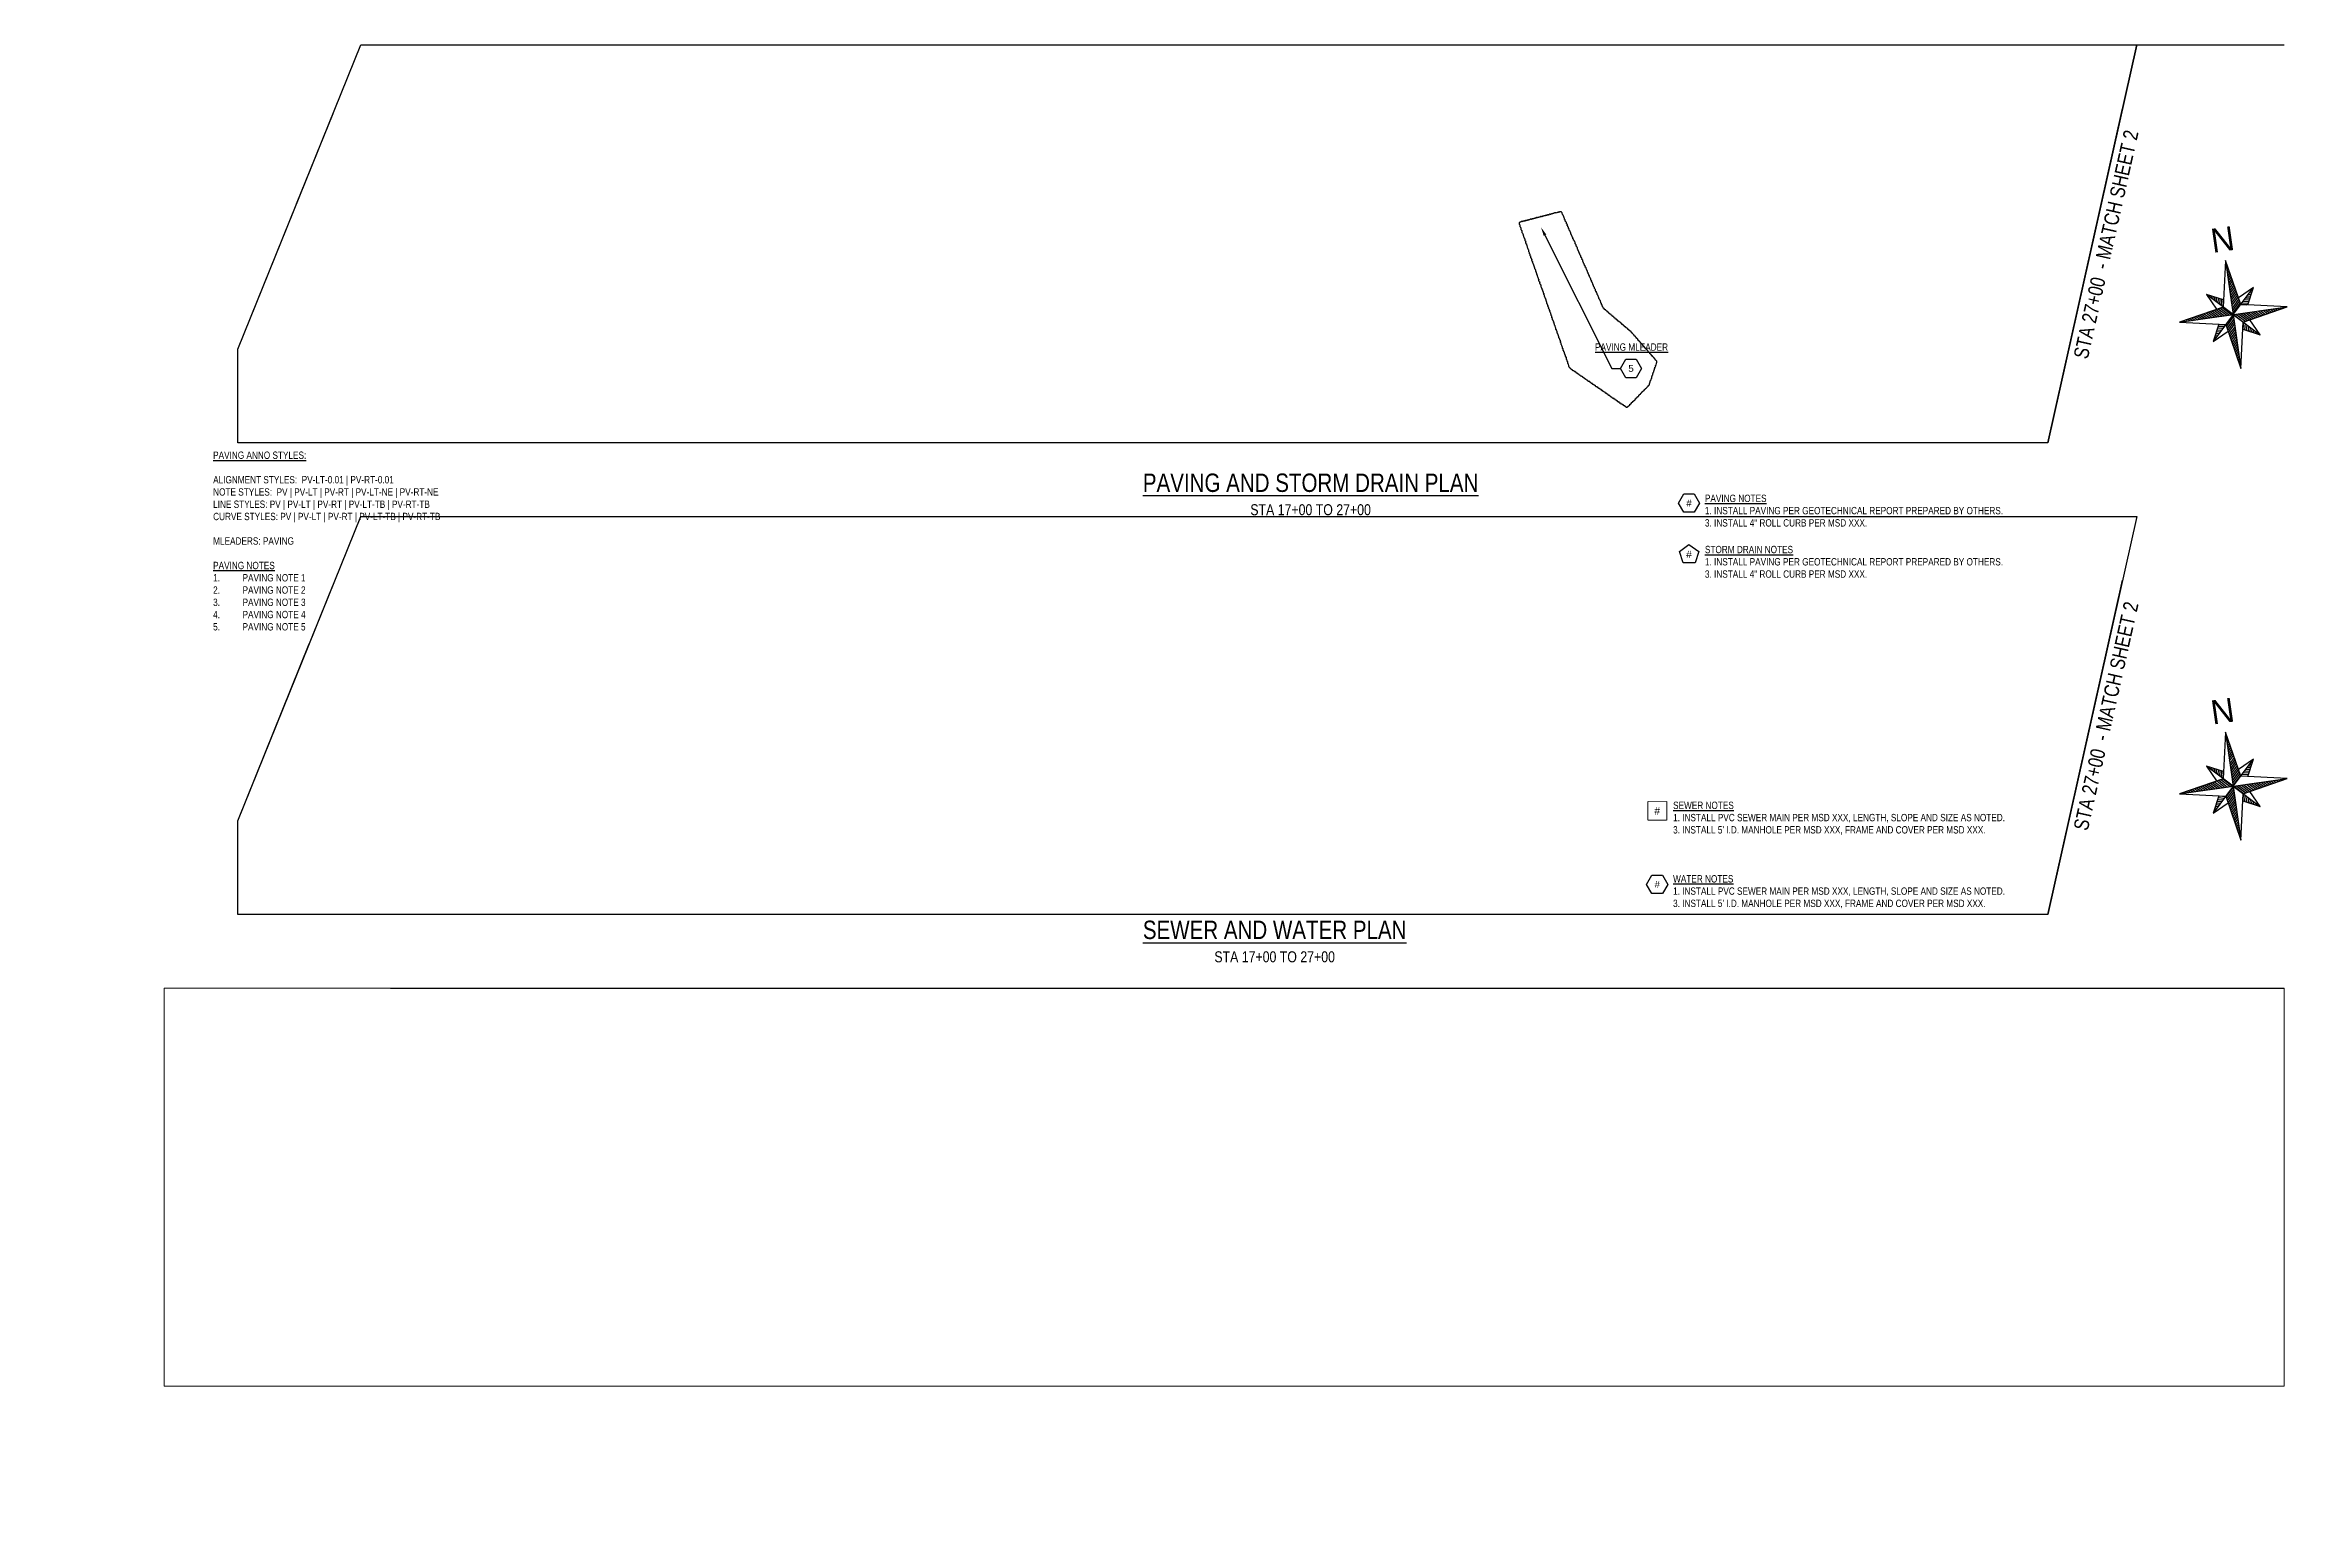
# Paper-space layout '2 PLAN 1 PRO' of a CAD drawing. Header units: feet. Extents: x 0 to 30.5, y 0 to 20.1.
# The model-space entities are those that its viewports show. They can reach past a viewport. Long polylines and large blocks are cut down to what shows.
import ezdxf
from ezdxf import colors
from ezdxf.entities.mleader import LeaderData, LeaderLine
from ezdxf.enums import TextEntityAlignment as Align
from ezdxf.math import Vec2, Vec3

# ---------------------------------------------------------------- set-up
doc = ezdxf.new("R2010")
doc.units = ezdxf.units.FT
doc.header["$MEASUREMENT"] = 0
doc.set_wipeout_variables(frame=1)
doc.layers.get('0').update_dxf_attribs({"color": 30})
for name, color, linetype in [('C-DIMS', 2, 'Continuous'), ('C-MATCHLINE', 251, 'Continuous'), ('C-SHEET', 7, 'Continuous'), ('NARROW', 55, 'Continuous'), ('PV-ANNO', 31, 'Continuous'), ('STM-ANNO', 231, 'Continuous'), ('SWR-ANNO', 91, 'Continuous'), ('W-ANNO', 131, 'Continuous')]:
    doc.layers.add(name, color=color, linetype=linetype)
doc.layers.add('VP', color=7, linetype='Continuous', plot=False)
doc.styles.add('ARIAL', font='arial.ttf')
doc.styles.add('North Arrow Text', font='GLECB.TTF')
doc.styles.get("Standard").update_dxf_attribs({"font": 'SIMPLEX.SHX'})
doc.styles.add('THIN', font='arial.ttf', dxfattribs={"width": 0.8, "height": 1.2})

# ---------------------------------------------------------------- blocks, each defined once
blk = doc.blocks.new('*U111')
at = {"linetype": 'ByBlock', "lineweight": -2}
h = blk.add_hatch(dxfattribs=at)
h.set_pattern_fill('ANSI31', color=0, scale=0.191668, angle=8.143, style=0)
h.set_pattern_definition([(53.143, (-0.86318, -1.199646), (-0.01917, 0.01437074), [])])
h.paths.add_polyline_path([(0, 0), (0.102, 0.136), (-0.105, 0.733)])
h = blk.add_hatch(dxfattribs=at)
h.set_pattern_fill('ANSI31', color=0, scale=0.191668, angle=131.143, style=0)
h.set_pattern_definition([(176.143, (-0.86318, -1.199646), (-0.0016116, -0.0239042), [])])
h.paths.add_polyline_path([(0.102, 0.136), (0.198, 0.132), (0.274, 0.366)])
h = blk.add_hatch(dxfattribs=at)
h.set_pattern_fill('ANSI31', color=0, scale=0.191668, angle=98.143, style=0)
h.set_pattern_definition([(143.143, (1.199646, -0.86318), (-0.01437074, -0.01917), [])])
h.paths.add_polyline_path([(-0.733, -0.105), (0, 0), (-0.136, 0.102)])
h = blk.add_hatch(dxfattribs=at)
h.set_pattern_fill('ANSI31', color=0, scale=0.191668, angle=221.143, style=0)
h.set_pattern_definition([(266.143, (1.199646, -0.86318), (0.0239042, -0.0016116), [])])
h.paths.add_polyline_path([(-0.366, 0.274), (-0.136, 0.102), (-0.132, 0.198)])
h = blk.add_hatch(dxfattribs=at)
h.set_pattern_fill('ANSI31', color=0, scale=0.191668, angle=-81.857, style=0)
h.set_pattern_definition([(323.143, (-1.199646, 0.86318), (0.01437074, 0.01917), [])])
h.paths.add_polyline_path([(0.733, 0.105), (0, 0), (0.136, -0.102)])
h = blk.add_hatch(dxfattribs=at)
h.set_pattern_fill('ANSI31', color=0, scale=0.191668, angle=311.143, style=0)
h.set_pattern_definition([(356.143, (0.86318, 1.199646), (0.0016116, 0.0239042), [])])
h.paths.add_polyline_path([(-0.274, -0.366), (-0.102, -0.136), (-0.198, -0.132)])
h = blk.add_hatch(dxfattribs=at)
h.set_pattern_fill('ANSI31', color=0, scale=0.191668, angle=188.143, style=0)
h.set_pattern_definition([(233.143, (0.86318, 1.199646), (0.01917, -0.01437074), [])])
h.paths.add_polyline_path([(0.105, -0.733), (0, 0), (-0.102, -0.136)])
h = blk.add_hatch(dxfattribs=at)
h.set_pattern_fill('ANSI31', color=0, scale=0.191668, angle=41.143, style=0)
h.set_pattern_definition([(86.143, (-1.199646, 0.86318), (-0.0239042, 0.0016116), [])])
h.paths.add_polyline_path([(0.366, -0.274), (0.136, -0.102), (0.132, -0.198)])
at = {"color": 0, "linetype": 'ByBlock', "lineweight": -2}
blk.add_lwpolyline([(0.136, -0.102), (0.733, 0.105), (0.102, 0.136), (-0.105, 0.733), (-0.136, 0.102), (-0.733, -0.105), (-0.102, -0.136), (0.105, -0.733)], close=True, dxfattribs=at)
for points in [[(-0.105, 0.733), (0.105, -0.733)], [(0, 0), (0.274, 0.366)], [(0.198, 0.132), (0.274, 0.366), (0.071, 0.227)], [(-0.733, -0.105), (0.733, 0.105)], [(0, 0), (-0.366, 0.274)], [(-0.132, 0.198), (-0.366, 0.274), (-0.227, 0.071)], [(0, 0), (-0.274, -0.366)], [(0, 0), (0.366, -0.274)], [(-0.198, -0.132), (-0.274, -0.366), (-0.071, -0.227)], [(0.132, -0.198), (0.366, -0.274), (0.227, -0.071)]]:
    blk.add_lwpolyline(points, dxfattribs=at)
at = {"color": 252, "linetype": 'ByBlock', "lineweight": -2, "insert": (-0.146, 1.022), "char_height": 0.327, "attachment_point": 5, "rotation": 8.143, "style": 'North Arrow Text'}
blk.add_mtext('N', dxfattribs=at)
blk = doc.blocks.new('_TagHexagon')
at = {"color": 0, "linetype": 'ByBlock', "transparency": 16777216}
blk.add_lwpolyline([(-0.144, 0), (-0.072, 0.125), (0.072, 0.125), (0.144, 0), (0.072, -0.125), (-0.072, -0.125)], close=True, dxfattribs=at)
at = {"layer": 'C-DIMS', "color": 0, "transparency": 16777216, "style": 'ARIAL'}
blk.add_attdef('TAGNUMBER', text='', height=0.0938, dxfattribs=at).set_placement((0, 0), align=Align.MIDDLE)
blk = doc.blocks.new('KN-SQ')
at = {"transparency": 16777216}
blk.add_lwpolyline([(-1, -1), (-1, -0.75), (-0.75, -0.75), (-0.75, -1)], close=True, dxfattribs=at)
at = {"transparency": 16777216, "style": 'ARIAL'}
blk.add_attdef('KN', text='', height=0.1, dxfattribs=at).set_placement((-0.875, -0.875), align=Align.MIDDLE_CENTER)
at = {"transparency": 16777216}
blk.add_wipeout([(-0.9975, -0.9975), (-0.9975, -0.7525), (-0.7525, -0.7525), (-0.7525, -0.9975)], dxfattribs=at)
blk = doc.blocks.new('KN-PENT')
at = {"transparency": 16777216}
for p, q in [((-0.7, -0.791), (-0.569, -0.695)), ((-0.65, -0.945), (-0.7, -0.791)), ((-0.569, -0.695), (-0.437, -0.791)), ((-0.437, -0.791), (-0.487, -0.945)), ((-0.487, -0.945), (-0.65, -0.945))]:
    blk.add_line(p, q, dxfattribs=at)
at = {"transparency": 16777216, "style": 'ARIAL'}
blk.add_attdef('KN', text='', height=0.1, dxfattribs=at).set_placement((-0.569, -0.831), align=Align.MIDDLE_CENTER)

msp = doc.modelspace()

# ---------------------------------------------------------------- linework, layer by layer
at = {"layer": 'C-MATCHLINE'}
for p, q in [((587237.1, 1030628.5), (587292.4, 1030723.6)), ((588217.5, 1030485.5), (588256.5, 1030588.3))]:
    msp.add_line(p, q, dxfattribs=at)
at = {"layer": 'PV-ANNO', "flags": 128}
msp.add_lwpolyline([(587986.1, 1030487.9, 0.520567), (587985.8, 1030488.4, 0.520567), (587985.5, 1030488.8, 0.520567), (587985.2, 1030489.3, 0.520567), (587984.7, 1030490.1, 0.520567), (587984.4, 1030490.6, 0.520567), (587983.9, 1030491.3, 0.520567), (587983.6, 1030491.8, 0.520567), (587983.2, 1030492.4, 0.520567), (587983, 1030492.7, 0.520567), (587982.6, 1030493.4, 0.520567), (587982.3, 1030493.7, 0.520567), (587982, 1030494.3, 0.520567), (587981.5, 1030495, 0.520567), (587981, 1030495.7, 0.520567), (587980.7, 1030496.2, 0.520567), (587980.5, 1030496.6, 0.520567), (587980, 1030497.3, 0.520567), (587979.7, 1030497.8, 0.520567), (587979.1, 1030498.7, 0.520567), (587978.8, 1030499.1, 0.520567), (587978.3, 1030499.9, 0.520567), (587977.9, 1030500.5, 0.520567), (587977.6, 1030501, 0.520567), (587977, 1030501.9, 0.520567), (587976.6, 1030502.6, 0.520567), (587976, 1030503.4, 0.520567), (587975.7, 1030504, 0.520567), (587975.1, 1030504.7, 0.520567), (587974.7, 1030505.4, 0.520567), (587974.2, 1030506.2, 0.520567), (587973.8, 1030506.6, 0.520567), (587973.4, 1030507.1, 0.520567), (587973, 1030507.5, 0.520567), (587972.3, 1030508.3, 0.520567), (587972, 1030508.6, 0.520567), (587971.5, 1030509.2, 0.520567), (587970.9, 1030509.8, 0.520567), (587970.2, 1030510.6, 0.520567), (587969.7, 1030511.3, 0.520567), (587969, 1030512, 0.520567), (587968.3, 1030512.7, 0.520567), (587967.8, 1030513.3, 0.520567), (587967.2, 1030514, 0.520567), (587966.7, 1030514.5, 0.520567), (587966.3, 1030515, 0.520567), (587965.7, 1030515.7, 0.520567), (587965.2, 1030516.3, 0.520567), (587964.5, 1030517, 0.520567), (587964, 1030517.6, 0.520567), (587963.4, 1030518.3, 0.520567), (587962.7, 1030519.1, 0.520567), (587962, 1030519.9, 0.520567), (587961.4, 1030520.6, 0.520567), (587961.1, 1030521.4, 0.520567), (587960.9, 1030522.1, 0.520567), (587960.7, 1030522.9, 0.520567), (587960.4, 1030523.8, 0.520567), (587960.3, 1030524.5, 0.520567), (587959.9, 1030525.6, 0.520567), (587959.7, 1030526.4, 0.520567), (587959.4, 1030527.5, 0.520567), (587959.1, 1030528.6, 0.520567), (587958.9, 1030529.6, 0.520567), (587958.6, 1030530.5, 0.520567), (587958.5, 1030530.9, 0.520567), (587958.3, 1030531.8, 0.520567), (587958.1, 1030532.2, 0.520567), (587957.9, 1030533.1, 0.520567), (587957.8, 1030533.5, 0.520567), (587957.5, 1030534.4, 0.520567), (587957.4, 1030535, 0.520567), (587957.1, 1030535.9, 0.520567), (587956.8, 1030537, 0.520567), (587956.5, 1030538, 0.520567), (587956.4, 1030538.7, 0.520567), (587956.1, 1030539.6, 0.520567), (587955.8, 1030540.6, 0.520567), (587955.6, 1030541.5, 0.520567), (587955.3, 1030542.5, 0.520567), (587955.1, 1030543.3, 0.520567), (587954.8, 1030544.3, 0.520567), (587954.5, 1030545.4, 0.520567), (587954.4, 1030546, 0.520567), (587954.2, 1030546.6, 0.520567), (587954.1, 1030547.1, 0.520567), (587953.9, 1030547.7, 0.520567), (587953.6, 1030548.7, 0.520567), (587953.4, 1030549.7, 0.520567), (587953.2, 1030550.2, 0.520567), (587953, 1030551.1, 0.520567), (587952.8, 1030551.7, 0.520567), (587952.6, 1030552.4, 0.520567), (587952.5, 1030553, 0.520567), (587952.3, 1030553.6, 0.520567), (587952.1, 1030554.3, 0.520567), (587952, 1030554.8, 0.520567), (587951.7, 1030555.9, 0.520567), (587951.5, 1030556.6, 0.520567), (587951.2, 1030557.6, 0.520567), (587951.1, 1030558, 0.520567), (587950.8, 1030559.2, 0.520567), (587950.6, 1030559.8, 0.520567), (587950.3, 1030560.6, 0.520567), (587950.1, 1030561.5, 0.520567), (587949.9, 1030562.1, 0.520567), (587949.7, 1030562.9, 0.520567), (587949.6, 1030563.5, 0.520567), (587949.3, 1030564.4, 0.520567), (587949, 1030565.4, 0.520567), (587948.8, 1030566.4, 0.520567), (587948.5, 1030567.4, 0.520567), (587948.3, 1030568, 0.520567), (587948, 1030569.2, 0.520567), (587947.7, 1030570.3, 0.520567), (587947.5, 1030570.9, 0.520567), (587947.3, 1030571.7, 0.520567), (587947, 1030572.8, 0.520567), (587946.8, 1030573.8, 0.520567), (587946.6, 1030574.5, 0.520567), (587946.4, 1030574.9, 0.520567), (587946.2, 1030575.8, 0.520567), (587945.8, 1030576, 0.520567), (587945.3, 1030575.9, 0.520567), (587944.5, 1030575.8, 0.520567), (587943.7, 1030575.7, 0.520567), (587942.9, 1030575.7, 0.520567), (587942, 1030575.6, 0.520567), (587941.4, 1030575.5, 0.520567), (587940.6, 1030575.4, 0.520567), (587940.2, 1030575.3, 0.520567), (587939.2, 1030575.2, 0.520567), (587938.8, 1030575.2, 0.520567), (587938.1, 1030575.1, 0.520567), (587937.2, 1030575, 0.520567), (587936.8, 1030575, 0.520567), (587936.3, 1030574.9, 0.520567), (587935.6, 1030574.8, 0.520567), (587935.1, 1030574.8, 0.520567), (587934.3, 1030574.7, 0.520567), (587933.5, 1030574.6, 0.520567), (587932.9, 1030574.5, 0.520567), (587931.8, 1030574.4, 0.520567), (587931.3, 1030574.3, 0.520567), (587930.8, 1030574.3, 0.520567), (587930.3, 1030574.2, 0.520567), (587929.4, 1030574.1, 0.520567), (587928.4, 1030574, 0.520567), (587927.6, 1030573.9, 0.520567), (587926.9, 1030573.8, 0.520567), (587926, 1030573.7, 0.520567), (587925.4, 1030573.7, 0.520567), (587924.6, 1030573.6, 0.520567), (587923.6, 1030573.5, 0.520567), (587923, 1030573.4, 0.520567), (587922.7, 1030572.9, 0.520567), (587922.9, 1030572.2, 0.520567), (587922.9, 1030571.8, 0.520567), (587923.2, 1030570.7, 0.520567), (587923.3, 1030570.1, 0.520567), (587923.5, 1030569, 0.520567), (587923.6, 1030568.5, 0.520567), (587923.8, 1030567.4, 0.520567), (587923.9, 1030567, 0.520567), (587924, 1030566.5, 0.520567), (587924.1, 1030565.8, 0.520567), (587924.2, 1030565.3, 0.520567), (587924.4, 1030564.5, 0.520567), (587924.5, 1030563.9, 0.520567), (587924.7, 1030563, 0.520567), (587924.8, 1030562.4, 0.520567), (587925, 1030561.3, 0.520567), (587925.1, 1030560.6, 0.520567), (587925.3, 1030560, 0.520567), (587925.4, 1030559.2, 0.520567), (587925.6, 1030558.3, 0.520567), (587925.7, 1030557.8, 0.520567), (587925.9, 1030556.7, 0.520567), (587926.1, 1030555.6, 0.520567), (587926.3, 1030554.5, 0.520567), (587926.5, 1030553.4, 0.520567), (587926.7, 1030552.7, 0.520567), (587926.9, 1030551.6, 0.520567), (587927.1, 1030550.6, 0.520567), (587927.3, 1030549.7, 0.520567), (587927.4, 1030549, 0.520567), (587927.5, 1030548.4, 0.520567), (587927.6, 1030547.9, 0.520567), (587927.8, 1030547.1, 0.520567), (587927.9, 1030546.6, 0.520567), (587928.1, 1030545.5, 0.520567), (587928.2, 1030544.8, 0.520567), (587928.4, 1030543.9, 0.520567), (587928.6, 1030543, 0.520567), (587928.8, 1030542.1, 0.520567), (587928.9, 1030541.2, 0.520567), (587929.1, 1030540.1, 0.520567), (587929.2, 1030539.6, 0.520567), (587929.5, 1030538.5, 0.520567), (587929.6, 1030538, 0.520567), (587929.7, 1030537.1, 0.520567), (587929.9, 1030536.2, 0.520567), (587930.1, 1030535.4, 0.520567), (587930.2, 1030534.6, 0.520567), (587930.3, 1030534.2, 0.520567), (587930.5, 1030533.3, 0.520567), (587930.6, 1030532.5, 0.520567), (587930.9, 1030531.4, 0.520567), (587931.1, 1030530.4, 0.520567), (587931.2, 1030529.8, 0.520567), (587931.3, 1030529, 0.520567), (587931.4, 1030528.5, 0.520567), (587931.6, 1030527.5, 0.520567), (587931.8, 1030526.7, 0.520567), (587932, 1030525.6, 0.520567), (587932.2, 1030524.5, 0.520567), (587932.4, 1030523.6, 0.520567), (587932.6, 1030522.7, 0.520567), (587932.7, 1030522.2, 0.520567), (587932.8, 1030521.5, 0.520567), (587933, 1030520.6, 0.520567), (587933.2, 1030519.4, 0.520567), (587933.4, 1030518.3, 0.520567), (587933.6, 1030517.6, 0.520567), (587933.7, 1030516.8, 0.520567), (587933.9, 1030516, 0.520567), (587934, 1030515.2, 0.520567), (587934.2, 1030514.6, 0.520567), (587934.3, 1030514, 0.520567), (587934.5, 1030512.8, 0.520567), (587934.6, 1030512.1, 0.520567), (587934.7, 1030511.7, 0.520567), (587934.9, 1030510.7, 0.520567), (587935, 1030510.2, 0.520567), (587935.1, 1030509.7, 0.520567), (587935.2, 1030509.1, 0.520567), (587935.4, 1030508.2, 0.520567), (587935.5, 1030507.7, 0.520567), (587935.7, 1030506.9, 0.520567), (587935.8, 1030506.3, 0.520567), (587936, 1030505.3, 0.520567), (587936.2, 1030504.2, 0.520567), (587936.4, 1030503.3, 0.520567), (587936.6, 1030502.1, 0.520567), (587936.8, 1030501, 0.520567), (587937, 1030500.2, 0.520567), (587937.1, 1030499.3, 0.520567), (587937.3, 1030498.6, 0.520567), (587937.5, 1030497.6, 0.520567), (587937.6, 1030497.2, 0.520567), (587937.7, 1030496.6, 0.520567), (587937.8, 1030495.8, 0.520567), (587938, 1030494.9, 0.520567), (587938.1, 1030494.5, 0.520567), (587938.3, 1030493.4, 0.520567), (587938.4, 1030492.9, 0.520567), (587938.6, 1030491.8, 0.520567), (587938.9, 1030491.2, 0.520567), (587939.2, 1030490.9, 0.520567), (587939.8, 1030490.3, 0.520567), (587940.6, 1030489.6, 0.520567), (587940.9, 1030489.3, 0.520567), (587941.3, 1030489, 0.520567), (587941.7, 1030488.6, 0.520567), (587942.4, 1030488, 0.520567), (587943, 1030487.4, 0.520567), (587943.6, 1030486.8, 0.520567), (587944.4, 1030486.1, 0.520567), (587944.8, 1030485.8, 0.520567), (587945.4, 1030485.2, 0.520567), (587946, 1030484.6, 0.520567), (587946.6, 1030484, 0.520567), (587947.2, 1030483.5, 0.520567), (587948.1, 1030482.7, 0.520567), (587948.7, 1030482.2, 0.520567), (587949.5, 1030481.4, 0.520567), (587950.3, 1030480.6, 0.520567), (587950.7, 1030480.3, 0.520567), (587951.1, 1030479.9, 0.520567), (587951.8, 1030479.2, 0.520567), (587952.3, 1030478.8, 0.520567), (587953.1, 1030478.1, 0.520567), (587953.6, 1030477.6, 0.520567), (587954.1, 1030477.1, 0.520567), (587954.7, 1030476.5, 0.520567), (587955.5, 1030475.8, 0.520567), (587955.8, 1030475.6, 0.520567), (587956.5, 1030474.9, 0.520567), (587957.1, 1030474.3, 0.520567), (587957.9, 1030473.6, 0.520567), (587958.4, 1030473.1, 0.520567), (587959, 1030472.5, 0.520567), (587959.9, 1030471.7, 0.520567), (587960.6, 1030471.1, 0.520567), (587961.2, 1030470.5, 0.520567), (587961.7, 1030470.1, 0.520567), (587962.5, 1030469.3, 0.520567), (587963.4, 1030468.5, 0.520567), (587964.1, 1030467.8, 0.520567), (587964.6, 1030467.4, 0.520567), (587965, 1030467, 0.520567), (587965.4, 1030466.7, 0.520567), (587966, 1030466.1, 0.520567), (587966.4, 1030465.7, 0.520567), (587966.7, 1030465.8, 0.520567), (587967.1, 1030466, 0.520567), (587967.4, 1030466.3, 0.520567), (587968.3, 1030467, 0.520567), (587969.1, 1030467.6, 0.520567), (587969.6, 1030468, 0.520567), (587970.2, 1030468.4, 0.520567), (587970.7, 1030468.8, 0.520567), (587971.6, 1030469.5, 0.520567), (587972.2, 1030470, 0.520567), (587973, 1030470.6, 0.520567), (587973.9, 1030471.3, 0.520567), (587974.4, 1030471.7, 0.520567), (587975.1, 1030472.2, 0.520567), (587975.6, 1030472.6, 0.520567), (587976, 1030472.9, 0.520567), (587976.5, 1030473.3, 0.520567), (587977.4, 1030474, 0.520567), (587978.1, 1030474.5, 0.520567), (587978.9, 1030475.1, 0.520567), (587979.6, 1030475.7, 0.520567), (587980.4, 1030476.6, 0.520567), (587980.6, 1030477.1, 0.520567), (587981, 1030477.9, 0.520567), (587981.2, 1030478.3, 0.520567), (587981.7, 1030479.1, 0.520567), (587982.2, 1030480.2, 0.520567), (587982.5, 1030480.8, 0.520567), (587983, 1030481.8, 0.520567), (587983.3, 1030482.4, 0.520567), (587983.7, 1030483.1, 0.520567), (587984, 1030483.7, 0.520567), (587984.3, 1030484.3, 0.520567), (587984.6, 1030485, 0.520567), (587985.1, 1030485.9, 0.520567), (587985.4, 1030486.5, 0.520567), (587985.8, 1030487.3, 0.520567)], format="xyb", close=True, dxfattribs=at)
at = {"layer": 'VP', "elevation": 1000, "flags": 128}
msp.add_lwpolyline([(588190.4, 1030414), (587215.6, 1030553.5), (587222.9, 1030603.9), (587334.2, 1030795.7), (588283.6, 1030659.8)], close=True, dxfattribs=at)
msp.add_lwpolyline([(588190.4, 1030414), (587215.6, 1030553.5), (587222.9, 1030603.9), (587334.2, 1030795.7), (588283.6, 1030659.8)], close=True, dxfattribs=at)
msp.add_lwpolyline([(588190.4, 1030414), (587215.6, 1030553.5), (587222.9, 1030603.9), (587334.2, 1030795.7), (588283.6, 1030659.8)], close=True, dxfattribs=at)
msp.add_lwpolyline([(588190.4, 1030414), (587215.6, 1030553.5), (587222.9, 1030603.9), (587334.2, 1030795.7), (588283.6, 1030659.8)], close=True, dxfattribs=at)
msp.add_lwpolyline([(588190.4, 1030414), (587215.6, 1030553.5), (587222.9, 1030603.9), (587334.2, 1030795.7), (588283.6, 1030659.8)], close=True, dxfattribs=at)
msp.add_lwpolyline([(588190.4, 1030414), (587215.6, 1030553.5), (587222.9, 1030603.9), (587334.2, 1030795.7), (588283.6, 1030659.8)], close=True, dxfattribs=at)
at = {"layer": 'VP', "elevation": 1000}
msp.add_lwpolyline([(588317.8, 1030651.8), (589007.9, 1029985.6), (588974.8, 1029808.1), (588881.4, 1029711.3), (588180.5, 1030387.9), (588256.5, 1030588.3)], close=True, dxfattribs=at)
msp.add_lwpolyline([(588317.8, 1030651.8), (589007.9, 1029985.6), (588974.8, 1029808.1), (588881.4, 1029711.3), (588180.5, 1030387.9), (588256.5, 1030588.3)], close=True, dxfattribs=at)
msp.add_lwpolyline([(588317.8, 1030651.8), (589007.9, 1029985.6), (588974.8, 1029808.1), (588881.4, 1029711.3), (588180.5, 1030387.9), (588256.5, 1030588.3)], close=True, dxfattribs=at)
msp.add_lwpolyline([(588317.8, 1030651.8), (589007.9, 1029985.6), (588974.8, 1029808.1), (588881.4, 1029711.3), (588180.5, 1030387.9), (588256.5, 1030588.3)], close=True, dxfattribs=at)

# ---------------------------------------------------------------- leaders
at = {"layer": 'PV-ANNO'}
ml = msp.add_multileader_block('Standard', dxfattribs=at)
ml.set_content('_TagHexagon', color=256, scale=40)
ml.set_attribute('TAGNUMBER', '5', width=0)
ml.set_leader_properties(color=256)
ml.build(insert=Vec2(0, 0))
ml.multileader.update_dxf_attribs({"dogleg_length": 0.12, "arrow_head_size": 4.8, "scale": 40})
ctx = ml.context
ctx.base_point, ctx.scale, ctx.char_height, ctx.arrow_head_size, ctx.landing_gap_size, ctx.plane_origin, ctx.plane_x_axis, ctx.plane_y_axis = Vec3(587966, 1030487), 40, 3.2, 4.8, 1.6, Vec3(587934.1, 1030569.2), Vec3(0.989918, -0.141645), Vec3(0.141645, 0.989918)
notes = []
notes.append((ctx, [(0, (1, 1, 0), (587961.3, 1030487.7), (0.989918, -0.141645), 4.8, [(0, [(587934.1, 1030569.2)], 0, [])])]))
ctx.block.insert, ctx.block.rotation = Vec3(587971.7, 1030486.2), 6.141063
for ctx, leaders in notes:
    for number, flags, end, landing, length, lines in leaders:
        leader = LeaderData()
        leader.index, (leader.has_last_leader_line, leader.has_dogleg_vector, leader.attachment_direction) = number, flags
        leader.last_leader_point, leader.dogleg_vector, leader.dogleg_length = Vec3(end), Vec3(landing), length
        for number, points, colour, breaks in lines:
            line = LeaderLine()
            line.index, line.vertices, line.color, line.breaks = number, Vec3.list(points), colors.encode_raw_color(colour), breaks
            leader.lines.append(line)
        ctx.leaders.append(leader)

psp = doc.layouts.new('2 PLAN 1 PRO')

# ---------------------------------------------------------------- linework, layer by layer
at = {"layer": 'PV-ANNO'}
for p, q in [((4.298, 20.093), (30.457, 20.093)), ((4.298, 13.679), (28.455, 13.679)), ((4.702, 7.264), (30.457, 7.264))]:
    psp.add_line(p, q, dxfattribs=at)
at = {"layer": 'PV-ANNO', "flags": 128}
psp.add_lwpolyline([(27.242, 14.679), (28.455, 20.093)], dxfattribs=at)
at = {"layer": 'VP'}
psp.add_line((27.242, 14.679), (28.455, 20.093), dxfattribs=at)
at = {"layer": 'VP', "flags": 128}
for points in [[(27.242, 14.679), (2.625, 14.679), (2.625, 15.954), (4.298, 20.093), (28.455, 20.093)], [(27.242, 8.264), (2.625, 8.264), (2.625, 9.539), (4.298, 13.679), (28.455, 13.679)]]:
    psp.add_lwpolyline(points, close=True, dxfattribs=at)

# ---------------------------------------------------------------- block references
at = {"layer": 'NARROW'}
for p in [(29.765, 16.425), (29.765, 10.01)]:
    psp.add_blockref('*U111', p, dxfattribs=at)
at = {"layer": 'PV-ANNO'}
psp.add_blockref('_TagHexagon', (22.362, 13.86), dxfattribs=at).add_auto_attribs({'TAGNUMBER': '#'})
at = {"layer": 'W-ANNO'}
psp.add_blockref('_TagHexagon', (21.93, 8.675), dxfattribs=at).add_auto_attribs({'TAGNUMBER': '#'})

# ---------------------------------------------------------------- texts
at = {"layer": 'C-SHEET', "char_height": 0.2, "attachment_point": 1, "rotation": 77.3728, "style": 'THIN'}
for insert in [(27.59, 15.853), (27.59, 9.438)]:
    psp.add_mtext('STA 27+00  - MATCH SHEET 2', dxfattribs=dict(at, insert=insert))
at = {"layer": 'PV-ANNO', "attachment_point": 1, "style": 'THIN'}
for s, insert, char_height in [('{\\LPAVING MLEADER}', (21.084, 16.033), 0.1), ('{\\LPAVING ANNO STYLES:\\P\\P}ALIGNMENT STYLES:  PV-LT-0.01 | PV-RT-0.01\\PNOTE STYLES:  PV | PV-LT | PV-RT | PV-LT-NE | PV-RT-NE\\PLINE STYLES: PV | PV-LT | PV-RT | PV-LT-TB | PV-RT-TB\\PCURVE STYLES: PV | PV-LT | PV-RT | PV-LT-TB | PV-RT-TB\\P\\PMLEADERS: PAVING\\P{\\L\\PPAVING NOTES\\P\\pxi-3,l3,t3;}1.^IPAVING NOTE 1\\P2.^IPAVING NOTE 2\\P3.^IPAVING NOTE 3\\P4.^IPAVING NOTE 4\\P5.^IPAVING NOTE 5', (2.289, 14.562), 0.1), ('{\\L\\P\\pxqc;PAVING AND STORM DRAIN PLAN\\P\\H0.6x;\\lSTA 17+00 TO 27+00}', (14.934, 14.679), 0.25), ('{\\LPAVING NOTES\\P}1. INSTALL PAVING PER GEOTECHNICAL REPORT PREPARED BY OTHERS. \\P3. INSTALL 4" ROLL CURB PER MSD XXX. ', (22.579, 13.975), 0.1)]:
    psp.add_mtext(s, dxfattribs=dict(at, insert=insert, char_height=char_height))
at = {"layer": 'STM-ANNO', "insert": (22.579, 13.279), "char_height": 0.1, "attachment_point": 1, "style": 'THIN'}
psp.add_mtext('{\\LSTORM DRAIN NOTES\\P}1. INSTALL PAVING PER GEOTECHNICAL REPORT PREPARED BY OTHERS. \\P3. INSTALL 4" ROLL CURB PER MSD XXX. ', dxfattribs=at)
at = {"layer": 'SWR-ANNO', "attachment_point": 1, "style": 'THIN'}
for s, insert, char_height in [("{\\LSEWER NOTES\\P}1. INSTALL PVC SEWER MAIN PER MSD XXX, LENGTH, SLOPE AND SIZE AS NOTED. \\P3. INSTALL 5' I.D. MANHOLE PER MSD XXX, FRAME AND COVER PER MSD XXX. ", (22.146, 9.8), 0.1), ('{\\L\\P\\pxqc;SEWER AND WATER PLAN\\P\\H0.6x;\\lSTA 17+00 TO 27+00}', (14.934, 8.598), 0.25)]:
    psp.add_mtext(s, dxfattribs=dict(at, insert=insert, char_height=char_height))
at = {"layer": 'W-ANNO', "insert": (22.146, 8.8), "char_height": 0.1, "attachment_point": 1, "style": 'THIN'}
psp.add_mtext("{\\LWATER NOTES\\P}1. INSTALL PVC SEWER MAIN PER MSD XXX, LENGTH, SLOPE AND SIZE AS NOTED. \\P3. INSTALL 5' I.D. MANHOLE PER MSD XXX, FRAME AND COVER PER MSD XXX. ", dxfattribs=at)

# ---------------------------------------------------------------- viewports
at = {"layer": 'PV-ANNO', "view_target_point": (587749.646, 1030606.648)}
psp.add_viewport(center=(16.041, 4.557), size=(28.832, 5.41444), view_center_point=(4913.58, -591.247), view_height=458.53076, status=4, dxfattribs=at)
at = {"layer": 'VP', "view_target_point": (587749.646, 1030606.648), "view_twist_angle": 8.143037}
vp = psp.add_viewport(center=(15.54, 17.386), size=(25.83, 5.41444), view_center_point=(-4.481, -20), view_height=216.57771, dxfattribs=at)
vp.frozen_layers = ['SWR-ANNO', 'W-ANNO']
vp.dxf.flags = 0x10000  # cut along an outline
vp.dxf.clipping_boundary_handle = psp.add_lwpolyline([(27.242, 14.679), (2.625, 14.679), (2.625, 15.954), (4.298, 20.093), (28.455, 20.093)], format="xyb", close=True, dxfattribs={"invisible": 1}).dxf.handle
at = {"layer": 'VP', "view_target_point": (587742.377, 1030587.485), "view_twist_angle": 8.143037}
vp = psp.add_viewport(center=(15.54, 10.972), size=(25.83, 5.41444), view_center_point=(0, 0), view_height=216.57771, status=3, dxfattribs=at)
vp.frozen_layers = ['PV-ANNO', 'STM-ANNO']
vp.dxf.flags = 0x10000  # cut along an outline
vp.dxf.clipping_boundary_handle = psp.add_lwpolyline([(27.242, 8.264), (2.625, 8.264), (2.625, 9.539), (4.298, 13.679), (28.455, 13.679)], format="xyb", close=True, dxfattribs={"invisible": 1}).dxf.handle

# ---------------------------------------------------------------- next in the draw order: block references
at = {"layer": 'SWR-ANNO'}
psp.add_blockref('KN-SQ', (22.805, 10.55), dxfattribs=at).add_auto_attribs({'KN': '#'})

# ---------------------------------------------------------------- next in the draw order: leaders
at = {"layer": 'STM-ANNO'}
ml = psp.add_multileader_block('Standard', dxfattribs=at)
ml.set_content('KN-PENT', color=256)
ml.set_attribute('KN', '#', width=0)
ml.set_leader_properties(color=256)
ml.build(insert=Vec2(0, 0))
ml.multileader.update_dxf_attribs({"dogleg_length": 0.12, "arrow_head_size": 0.12})
ctx = ml.context
ctx.base_point, ctx.char_height, ctx.arrow_head_size, ctx.landing_gap_size, ctx.plane_origin = Vec3(22.24, 13.174), 0.08, 0.12, 0.04, Vec3(22.12, 12.785)
notes = []
notes.append((ctx, [(0, (0, 0, 0), (0, 0), (1, 0), 1, [])]))
ctx.block.insert = Vec3(22.931, 13.994)
for ctx, leaders in notes:
    for number, flags, end, landing, length, lines in leaders:
        leader = LeaderData()
        leader.index, (leader.has_last_leader_line, leader.has_dogleg_vector, leader.attachment_direction) = number, flags
        leader.last_leader_point, leader.dogleg_vector, leader.dogleg_length = Vec3(end), Vec3(landing), length
        for number, points, colour, breaks in lines:
            line = LeaderLine()
            line.index, line.vertices, line.color, line.breaks = number, Vec3.list(points), colors.encode_raw_color(colour), breaks
            leader.lines.append(line)
        ctx.leaders.append(leader)

doc.saveas('drawing.dxf')
